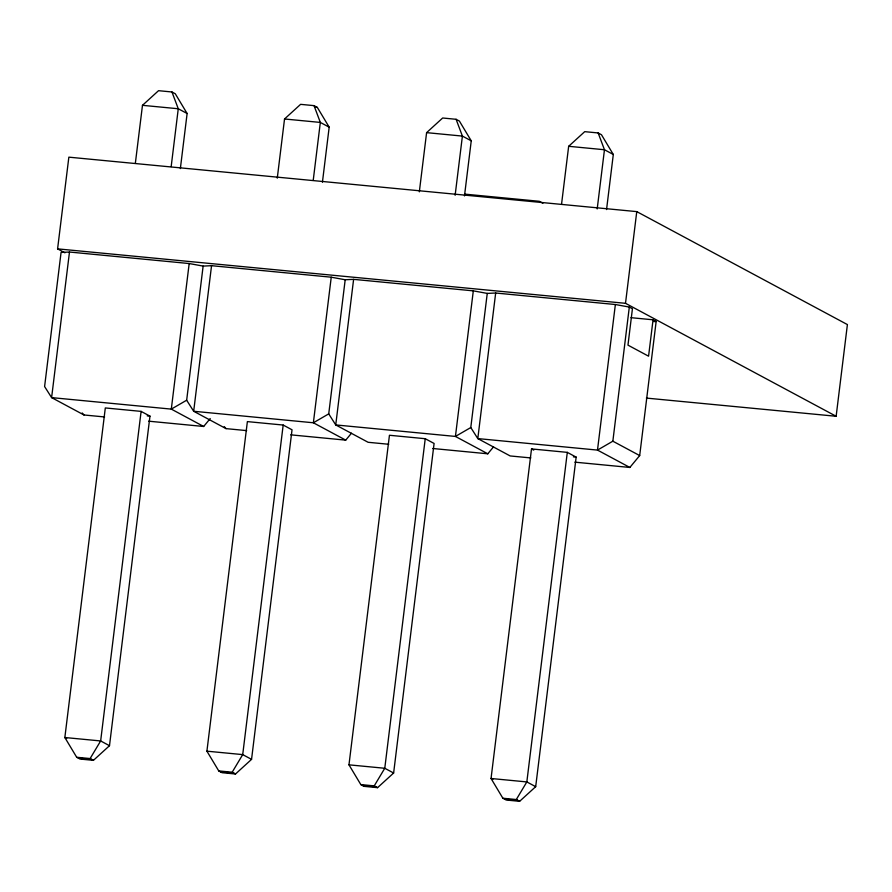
<?xml version="1.0" encoding="UTF-8"?>
<svg xmlns="http://www.w3.org/2000/svg" width="892" height="892" viewBox="0 0 892 892"><rect width="100%" height="100%" fill="white"/><g stroke="black" fill="none" stroke-linecap="round" stroke-linejoin="round"><path stroke-width="1.34" d="M64.938 252.804L57.59 248.868L68.851 157.159L636.765 211.616L847.4 324.577L836.139 416.274L646.377 398.088M630.967 317.675L653.044 319.793L648.573 356.187L627.968 345.137L632.428 308.743L629.317 307.071L615.368 304.518L495.673 293.011L487.255 293.412L473.306 290.859L353.611 279.352L345.193 279.754L331.244 277.2L211.549 265.682L203.131 266.095L189.182 263.541L69.487 252.023L51.613 397.609L83.971 414.97L104.609 416.954M135.372 163.147L142.475 105.323L158.542 90.683L171.955 91.976L175.278 93.76L187.119 113.507L180.362 168.577M141.114 411.39L100.651 740.951L90.114 758.557L76.69 757.263L64.848 737.517L105.312 407.945L141.114 411.39L149.968 416.14L109.493 745.701L93.437 760.341L80.012 759.047L76.69 757.263M171.175 166.592L178.266 108.757L171.955 91.976M189.182 263.541L171.309 409.116L203.666 426.476L210.222 418.56M246.671 430.613L226.044 428.628L193.675 411.268L186.662 400.218L203.131 266.095M211.549 265.682L193.675 411.268L313.371 422.775L345.728 440.135L351.459 433.211M206.911 751.176L247.374 421.604L283.177 425.049L292.03 429.799L251.555 759.36L235.499 774L222.075 772.706L218.752 770.922L206.911 751.176L242.713 754.61L251.555 759.36M277.267 178.177L284.537 118.982L300.604 104.342L314.029 105.635L317.34 107.419L329.181 127.166L322.425 182.236M283.177 425.049L242.713 754.61L232.176 772.216L218.752 770.922M313.237 180.251L320.328 122.427L314.029 105.635M331.244 277.2L313.371 422.775L328.724 413.877L345.193 279.754M353.611 279.352L335.738 424.927L368.106 442.287L388.734 444.272M348.973 764.834L389.447 435.263L425.239 438.708L434.092 443.458L393.628 773.018L377.561 787.658L364.137 786.365L360.814 784.581L348.973 764.834L384.775 768.268L393.628 773.018M419.329 191.847L426.599 132.64L442.666 118L456.091 119.294L459.402 121.078L471.244 140.825L464.487 195.905M425.239 438.708L384.775 768.268L374.239 785.874L360.814 784.581M455.132 195.281L462.402 136.086L456.091 119.294M473.306 290.859L455.433 436.433L487.79 453.794L493.521 446.87M530.807 457.93L510.168 455.946L477.8 438.585L470.786 427.536L487.255 293.412M495.673 293.011L477.8 438.585L597.495 450.092L629.852 467.453L639.687 455.578L656.155 321.466L653.044 319.793M531.509 448.921L491.046 778.493L502.876 798.24L506.199 800.024L519.623 801.317L535.691 786.677L576.154 457.117L567.301 452.367L531.509 448.921L533.717 450.114M561.559 204.123L568.661 146.299L584.728 131.659L598.153 132.953L601.464 134.737L613.306 154.483L606.549 209.564M567.301 452.367L526.837 781.927L516.301 799.533L502.876 798.24M597.194 208.94L604.464 149.745L598.153 132.953M615.368 304.518L597.495 450.092L612.849 441.194L629.317 307.071M836.139 416.274L625.504 303.313L636.765 211.616M186.662 400.218L171.309 409.116L51.613 397.609L44.6 386.559L61.069 252.436L69.487 252.023M470.786 427.536L455.433 436.433L335.738 424.927L328.724 413.877M653.747 321.577L656.155 321.466M57.59 248.868L625.504 303.313M314.653 107.151L317.34 107.419M142.475 105.323L178.266 108.757L187.119 113.507M284.537 118.982L320.328 122.427L329.181 127.166M426.599 132.64L462.402 136.086L471.244 140.825M568.661 146.299L604.464 149.745L613.306 154.483M464.821 194.133L539.292 201.291L542.905 203.231M147.213 415.873L149.968 416.14M573.4 456.849L576.154 457.117M148.641 421.18L203.666 426.476M290.703 434.839L345.728 440.135M432.765 448.498L487.79 453.794M574.827 462.156L629.852 467.453M78.351 758.155L91.776 759.449M220.413 771.814L233.838 773.108M362.475 785.473L375.9 786.766M504.538 799.132L517.962 800.425M612.849 441.194L639.687 455.578M535.691 786.677L526.837 781.927L491.046 778.493L492.886 779.474M516.301 799.533L519.623 801.317M374.239 785.874L377.561 787.658M232.176 772.216L235.499 774M109.493 745.701L100.651 740.951L64.848 737.517L66.699 738.498M90.114 758.557L93.437 760.341M224.249 426.621L226.044 428.628M82.187 412.963L83.971 414.97"/></g></svg>
